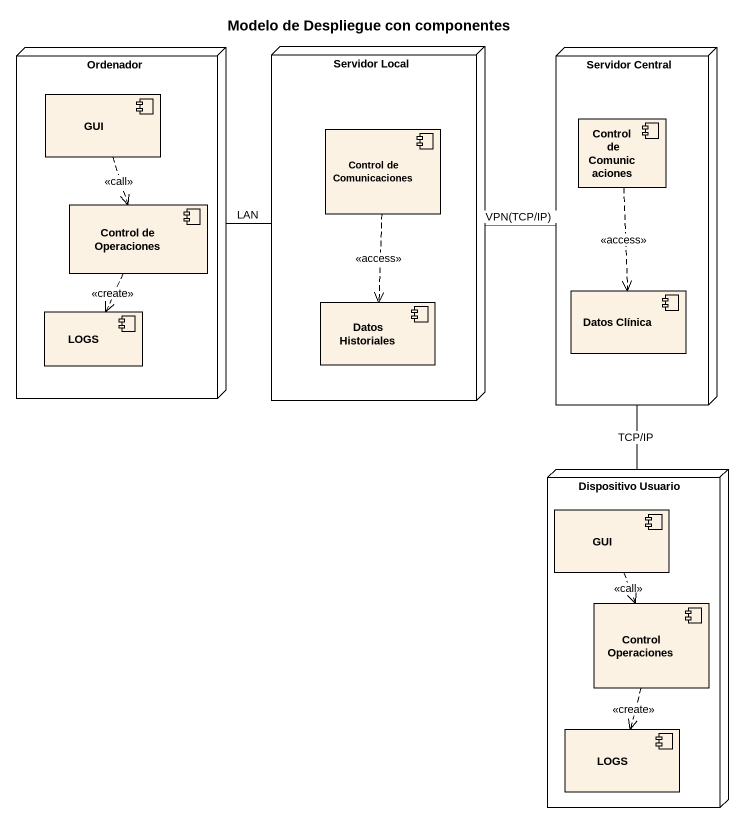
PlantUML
@startuml
title Modelo de Despliegue con componentes
node Ordenador {
  component GUI
  component "Control de Operaciones" as Control_de_Operaciones
  component LOGS
}
node "Servidor Local" as Servidor_Local {
  component "Control de Comunicaciones" as Control_de_Comunicaciones
  component "Datos Historiales" as Datos_Historiales
}
node "Servidor Central" as Servidor_Central {
  component "Control de Comunicaciones" as Control_de_Comunicaciones_2
  component "Datos Clínica" as Datos_Clínica
}
node "Dispositivo Usuario" as Dispositivo_Usuario {
  component "GUI" as GUI_2
  component "Control Operaciones" as Control_Operaciones
  component "LOGS" as LOGS_2
}
Ordenador -right- Servidor_Local : LAN
Servidor_Local -right- Servidor_Central : VPN(TCP/IP)
GUI ..> Control_de_Operaciones : <<call>>
Control_de_Comunicaciones ..> Datos_Historiales : <<access>>
Control_de_Comunicaciones_2 ..> Datos_Clínica : <<access>>
Control_de_Operaciones ..> LOGS : <<create>>
Dispositivo_Usuario -up- Servidor_Central : TCP/IP
GUI_2 ..> Control_Operaciones : <<call>>
Control_Operaciones ..> LOGS_2 : <<create>>
@enduml
